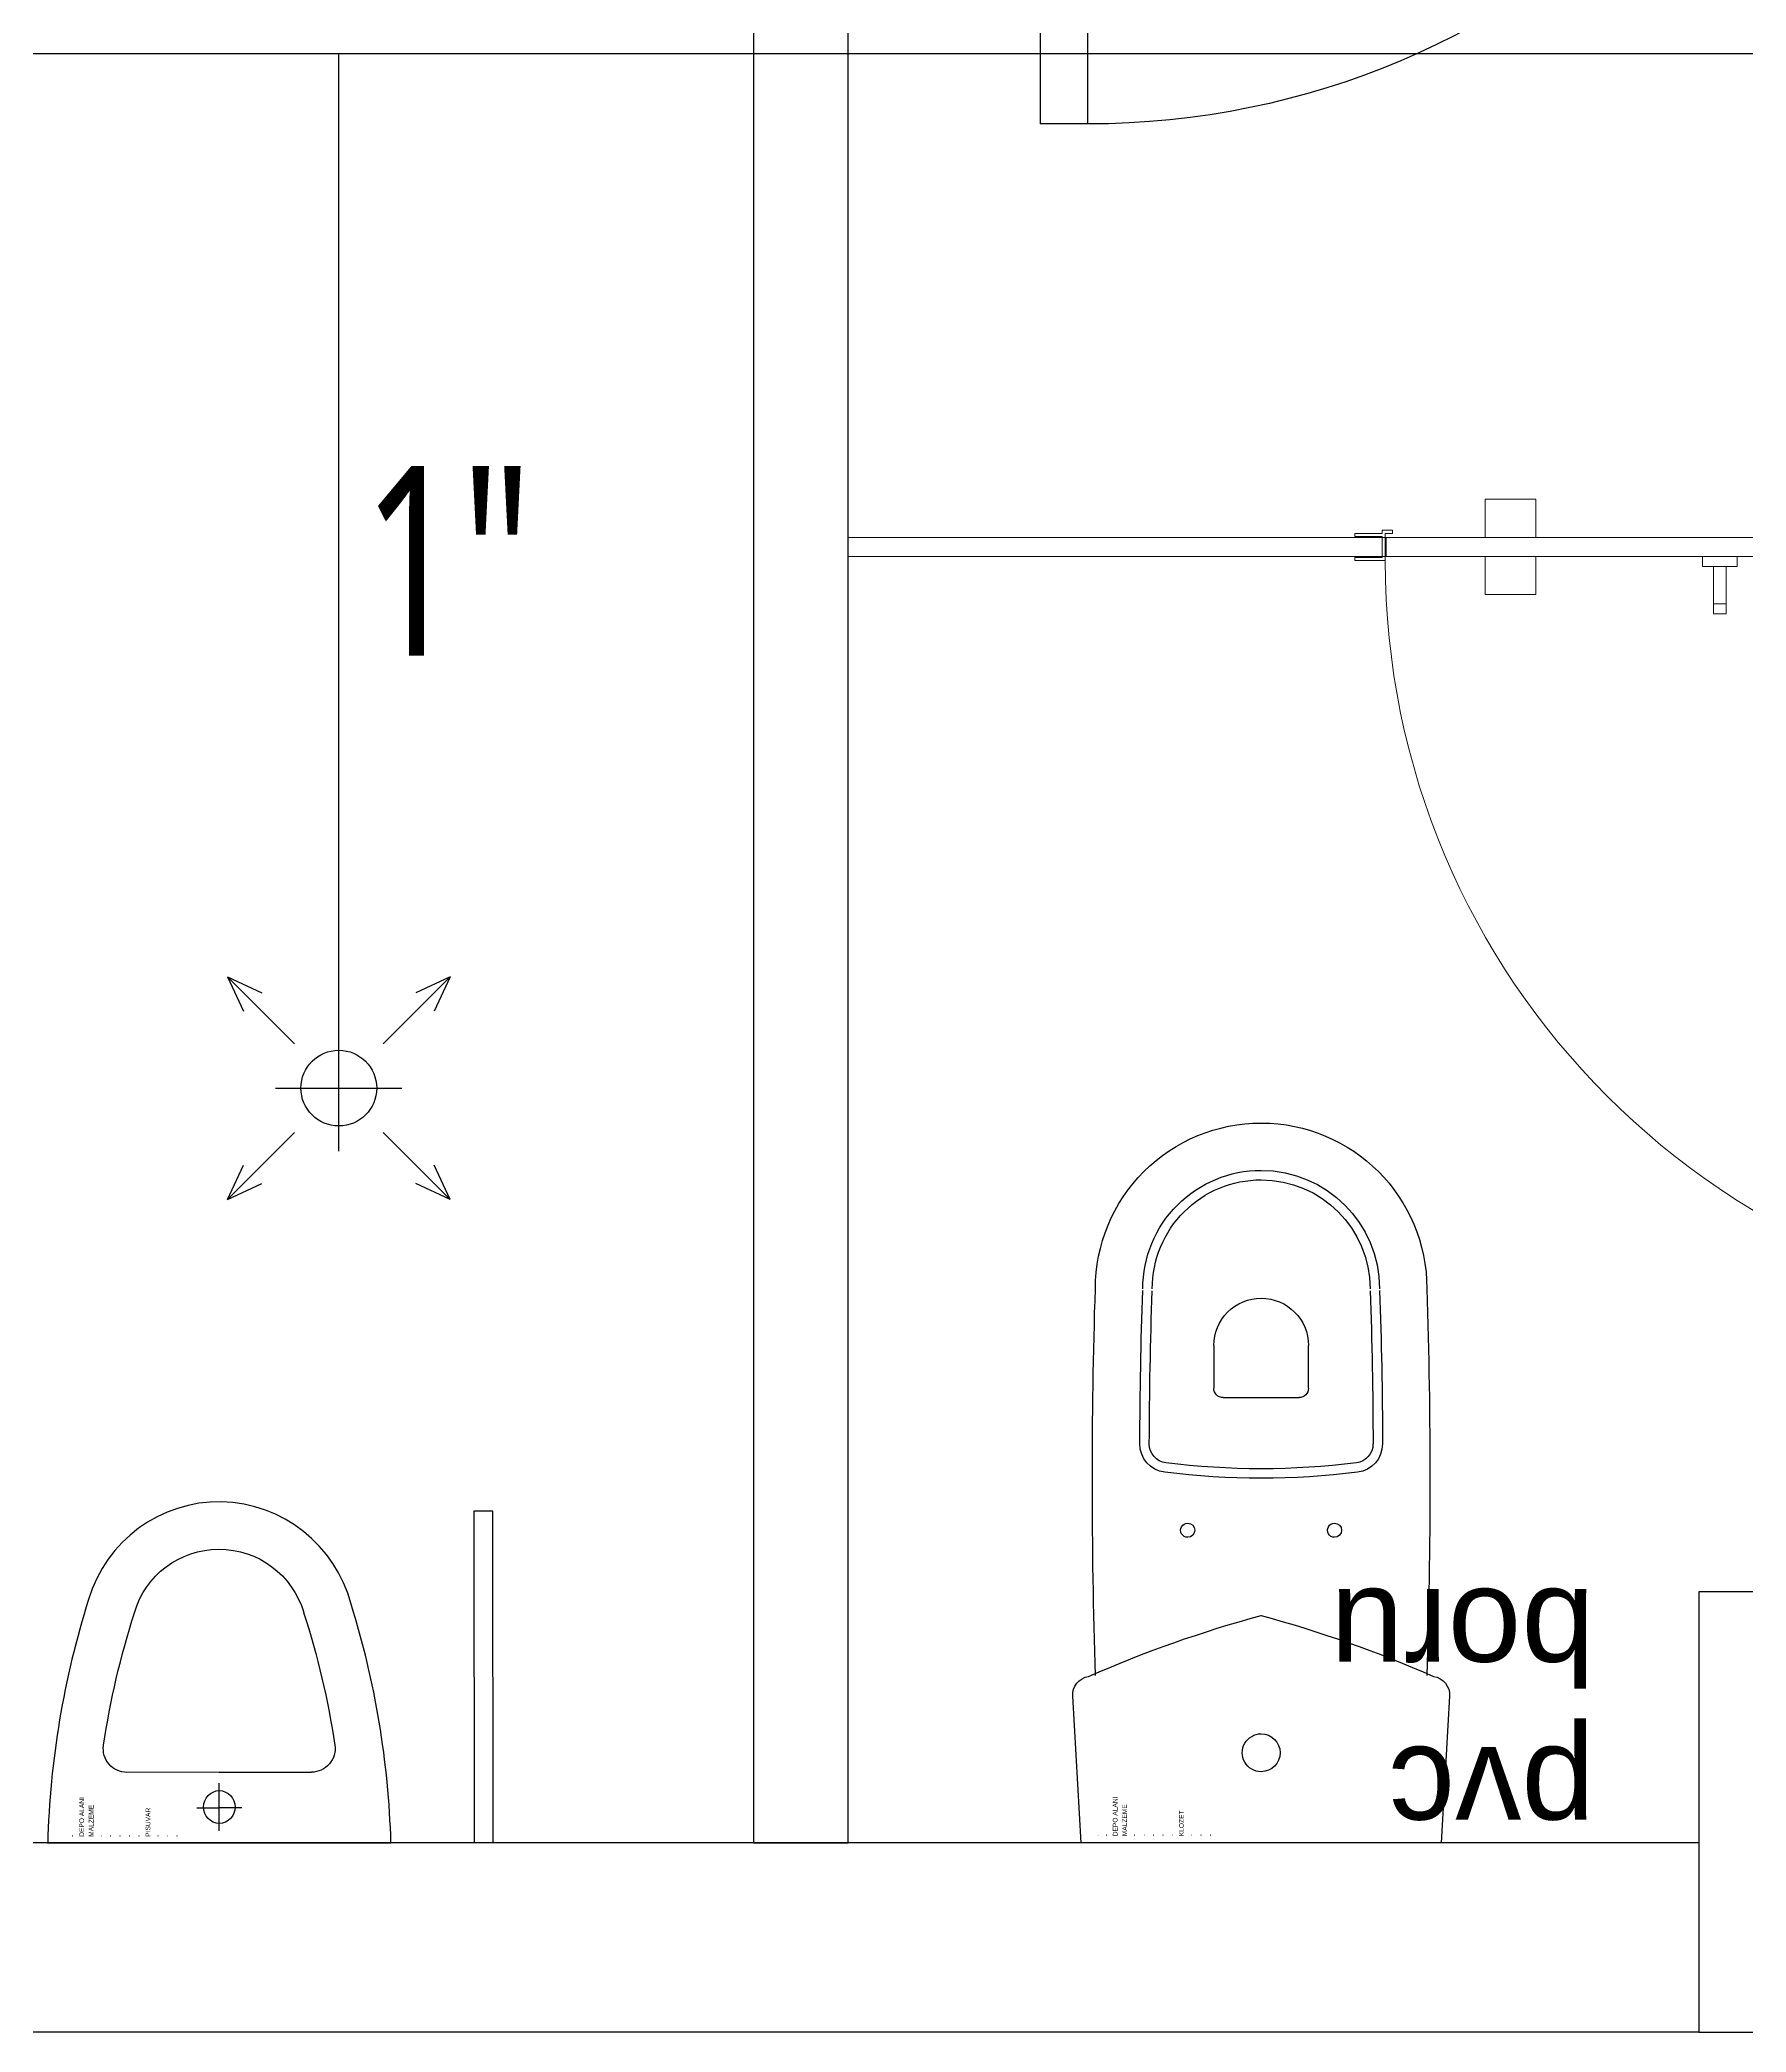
# Model space of a CAD drawing. Extents: x 2698 to 184165, y 3805 to 33846.
# Drawn here: x 161434.6 to 161614.8, y 29208.5 to 29418.9 of the extents above; entities that cross this region are included whole.
import ezdxf
from ezdxf.lldxf.tags import DXFTag

# ---------------------------------------------------------------- set-up
doc = ezdxf.new("R2010")
doc.units = 0
doc.header["$LTSCALE"] = 2
doc.layers.get('0').update_dxf_attribs({"color": 252, "linetype": 'CONTINUOUS'})
doc.layers.add('_MCA-0-MIM', color=252, linetype='CONTINUOUS', lineweight=18)
doc.layers.add('Y-CUBICLE', color=252, linetype='CONTINUOUS', lineweight=9)
for name, color, linetype in [('_MCA-Y-SPRINKLER HATTI', 20, 'SPRINKLER_HATTI'), ('_MCA-Y-SPRINKLER-PENDENT', 4, 'CONTINUOUS'), ('_MCA-Y-YAZI-ÇAP', 7, 'CONTINUOUS'), ('Alçıpan', 252, 'CONTINUOUS'), ('BANYO-WC', 252, 'CONTINUOUS'), ('depo tefriş', 252, 'CONTINUOUS'), ('Duvar', 25, 'CONTINUOUS'), ('KAPI', 252, 'CONTINUOUS'), ('Kolon', 52, 'CONTINUOUS'), ('Planogram', 252, 'CONTINUOUS')]:
    doc.layers.add(name, color=color, linetype=linetype)
doc.styles.add('_MCA-CAP', font='segoeuil.ttf', dxfattribs={"width": 0.7})
doc.styles.add('_MCA-LT', font='txt.shx')
doc.styles.add('antet 2', font='arial.ttf')
doc.styles.get("Standard").update_dxf_attribs({"font": 'arial.ttf'})
tags = doc.linetypes.add('SPRINKLER_HATTI', pattern='A,40,-4,["SPR",_MCA-LT,S=8,R=0,X=0,Y=-4],-25.5', length=69.5).pattern_tags.tags
tags[6] = DXFTag(74, 10)

# ---------------------------------------------------------------- blocks, each defined once
blk = doc.blocks.new('wc panel kapı')
at = {"layer": 'Y-CUBICLE'}
for p, q in [((18526.51, 10829.39), (18526.51, 10909.39)), ((18481.17, 10833.96), (18482.52, 10833.96))]:
    blk.add_line(p, q, dxfattribs=at)
for points in [[(18481.17, 10830.04), (18481.17, 10835.03)], [(18482.52, 10835.03), (18481.17, 10835.03)], [(18482.52, 10830.04), (18482.52, 10835.03)], [(18526.51, 10828.96), (18446.62, 10828.96), (18446.62, 10826.96), (18526.51, 10826.96), (18526.51, 10828.96)], [(18480.02, 10828.96), (18483.67, 10828.96), (18483.67, 10830.04), (18480.02, 10830.04), (18480.02, 10828.96)]]:
    blk.add_lwpolyline(points, dxfattribs=at)
for points in [[(18462.41, 10828.96), (18457.06, 10828.96), (18457.06, 10832.99), (18462.41, 10832.99)], [(18447.26, 10826.53), (18447.26, 10826.21), (18446.19, 10826.21), (18446.19, 10826.53), (18443.29, 10826.53), (18443.29, 10826.85), (18446.19, 10826.85), (18446.19, 10829.07), (18443.29, 10829.07), (18443.29, 10829.39), (18446.51, 10829.39), (18446.51, 10826.53)], [(18525.87, 10826.53), (18525.87, 10826.21), (18526.94, 10826.21), (18526.94, 10826.53), (18529.84, 10826.53), (18529.84, 10826.85), (18526.94, 10826.85), (18526.94, 10829.07), (18529.84, 10829.07), (18529.84, 10829.39), (18526.62, 10829.39), (18526.62, 10826.53)], [(18462.41, 10826.96), (18457.06, 10826.96), (18457.06, 10822.93), (18462.41, 10822.93)]]:
    blk.add_lwpolyline(points, close=True, dxfattribs=at)
blk.add_arc((18526.51, 10829.39), 80, 90, 180, dxfattribs=at)
blk = doc.blocks.new('PISUAR')
at = {"layer": 'BANYO-WC'}
for p, q in [((-3.74, 0), (-3.74, 9.74)), ((0, 2.37), (0, 0)), ((-3.74, 0), (-3.74, -9.74)), ((2.43, 0), (-2.61, 0)), ((0, -2.37), (0, 0))]:
    blk.add_line(p, q, dxfattribs=at)
blk.add_lwpolyline([(3.73, 18.12), (3.73, -18.12, -0.068823), (-21.49, -13.94, -0.333907), (-32.3, -0.28, -0.337479), (-22.01, 13.77, -0.070284), (3.73, 18.12)], format="xyb", dxfattribs=at)
blk.add_lwpolyline([(3.73, -28.92), (-31.27, -28.92), (-31.27, -26.92), (3.73, -26.92)], dxfattribs=at)
for centre, radius, start, end in [((6.51, -75.25), 88.44, 98.529, 107.8512), ((-6.24, 9.74), 2.5, 0, 98.3689), ((-18, 0.01), 9.3, 106.2444, 180.0459), ((-0.07, -0.08), 1.75, 2.6696, 177.3304), ((-18, -0.01), 9.3, 179.9541, 253.7556), ((-0.07, 0.08), 1.75, 182.6696, 357.3304), ((6.51, 75.25), 88.44, 252.1488, 261.471), ((-6.24, -9.74), 2.5, 261.6311, 360)]:
    blk.add_arc(centre, radius, start, end, dxfattribs=at)
blk = doc.blocks.new('depo pisuvar')
at = {"layer": 'depo tefriş', "xscale": -1, "rotation": 270.0705165534811}
blk.add_blockref('PISUAR', (28.88, 31.3), dxfattribs=at)
at = {"layer": 'depo tefriş'}
for tag, p, height in [('YUKSEKLIK', (33.16, 34.37), 0.5), ('UZUNLUK', (34.16, 34.37), 0.5), ('DERINLIK', (35.16, 34.37), 0.5), ('KULLANIM', (36.16, 34.37), 0.5), ('KULLANIM_SEKLI', (37.16, 34.37), 0.5), ('YAPI', (38.16, 34.37), 0.5), ('KAPAK', (39.16, 34.37), 0.5), ('ALT_TANIM', (40.16, 34.37), 0.5), ('TANIM', (41.16, 34.37), 0.5), ('ALT_TIP', (42.16, 34.37), 0.5), ('TIP', (43.16, 34.37), 0.5), ('ALAN', (44.16, 34.37), 0.5), ('KILITLI', (45.16, 34.37), 0.1)]:
    blk.add_attdef(tag, p, '', height=height, rotation=270, dxfattribs=at)
blk = doc.blocks.new('wc')
at = {"layer": 'BANYO-WC'}
for p, q in [((-61581.37, 11448.65), (-61596.84, 11447.75)), ((-61549.84, 11428.75), (-61549.84, 11432.75)), ((-61548.84, 11433.75), (-61544.34, 11433.75)), ((-61549.84, 11424.75), (-61549.84, 11428.75)), ((-61544.34, 11423.75), (-61548.84, 11423.75)), ((-61596.84, 11409.75), (-61581.37, 11408.85))]:
    blk.add_line(p, q, dxfattribs=at)
for centre, radius, start, end in [((-61581.25, 11446.65), 2, 9.0033, 93.3142), ((-61698.36, 11394.69), 130.05, 15.1762, 23.7014), ((-61558.56, 10797.29), 649.28, 88.21596, 91.81886), ((-61538.34, 11428.75), 17.5, 360, 90), ((-61554.74, 11438.56), 3, 89.8434, 172.9176), ((-61556.08, 10946.57), 495, 87.967, 89.8434), ((-61538.34, 11428.75), 12.5, 360, 90), ((-61475.76, 11428.75), 82.59, 172.9176, 187.0824), ((-61475.76, 11428.75), 81.59, 172.9176, 187.0824), ((-61554.74, 11438.56), 2, 89.8434, 172.9176), ((-61556.08, 10946.57), 494, 87.967, 89.8434), ((-61538.34, 11428.75), 11.5, 360, 90), ((-61563.84, 11436.5), 0.75, 360, 180), ((-61563.84, 11436.5), 0.75, 180, 360), ((-61548.84, 11432.75), 1, 90, 180), ((-61544.34, 11428.75), 5, 360, 90), ((-61587.34, 11428.75), 2, 360, 180), ((-61587.34, 11428.75), 2, 180, 360), ((-61698.36, 11462.81), 130.05, 336.2986, 344.8238), ((-61615.34, 11428.75), 42.5, 359.9756, 360), ((-61544.34, 11428.75), 5, 270, 360), ((-61538.34, 11428.75), 17.5, 270, 360), ((-61538.34, 11428.75), 12.5, 270, 360), ((-61538.34, 11428.75), 11.5, 270, 360), ((-61548.84, 11424.75), 1, 180, 270), ((-61563.84, 11421), 0.75, 360, 180), ((-61563.84, 11421), 0.75, 180, 360), ((-61554.74, 11418.94), 3, 187.0824, 270.1566), ((-61554.74, 11418.94), 2, 187.0824, 270.1566), ((-61556.08, 11910.94), 494, 270.1566, 272.033), ((-61556.08, 11910.94), 495, 270.1566, 272.033), ((-61558.56, 12060.21), 649.28, 268.18114, 271.78404), ((-61581.25, 11410.85), 2, 266.6858, 350.9967)]:
    blk.add_arc(centre, radius, start, end, dxfattribs=at)
blk = doc.blocks.new('depo klozet')
at = {"layer": 'depo tefriş', "xscale": -1, "rotation": 90.0000224869081}
blk.add_blockref('wc', (11428.77, -61520.84), dxfattribs=at)
at = {"layer": 'depo tefriş'}
for tag, p, height in [('YUKSEKLIK', (5.16, 75.31), 0.5), ('UZUNLUK', (6.16, 75.31), 0.5), ('DERINLIK', (7.16, 75.31), 0.5), ('KULLANIM', (8.16, 75.31), 0.5), ('KULLANIM_SEKLI', (9.16, 75.31), 0.5), ('YAPI', (10.16, 75.31), 0.5), ('KAPAK', (11.16, 75.31), 0.5), ('ALT_TANIM', (12.16, 75.31), 0.5), ('TANIM', (13.16, 75.31), 0.5), ('ALT_TIP', (14.16, 75.31), 0.5), ('TIP', (15.16, 75.31), 0.5), ('ALAN', (16.16, 75.31), 0.5), ('KILITLI', (17.16, 75.31), 0.1)]:
    blk.add_attdef(tag, p, '', height=height, rotation=270, dxfattribs=at)
blk = doc.blocks.new('kapı 90cm')
at = {"layer": 'KAPI'}
for p, q in [((5, 0), (5, 95)), ((10, 95), (5, 95)), ((10, 10), (10, 95)), ((0, 0), (0, 10)), ((10, 10), (0, 10)), ((95, 0), (95, 10)), ((95, 10), (100, 10)), ((100, 0), (100, 10)), ((0, 0), (5, 0)), ((100, 0), (95, 0))]:
    blk.add_line(p, q, dxfattribs=at)
blk.add_arc((10, 10), 85, 0, 90, dxfattribs=at)
at = {"layer": 'Planogram'}
for tag, p, height in [('ALAN', (5, 30.42), 0.5), ('KILITLI', (5, 31.42), 0.1), ('TIP', (5, 29.42), 0.5), ('ALT_TIP', (5, 28.42), 0.5), ('TANIM', (5, 27.42), 0.5), ('ALT_TANIM', (5, 26.42), 0.5), ('KAPAK', (5, 25.42), 0.5), ('YAPI', (5, 24.42), 0.5), ('KULLANIM_SEKLI', (5, 23.42), 0.5), ('KULLANIM', (5, 22.42), 0.5), ('DERINLIK', (5, 21.42), 0.5), ('YUKSEKLIK', (5, 19.42), 0.5), ('UZUNLUK', (5, 20.42), 0.5)]:
    blk.add_attdef(tag, p, '', height=height, dxfattribs=at)
blk = doc.blocks.new('ZEMİN KAT')
at = {"layer": 'Alçıpan'}
blk.add_lwpolyline([(168936.55, 29495.03), (168936.55, 29228.53), (168946.55, 29228.53), (168946.55, 29495.03), (168936.55, 29495.03)], dxfattribs=at)
at = {"layer": 'Duvar'}
for p, q in [((169036.38, 29228.53), (168590.38, 29228.53)), ((169036.38, 29208.53), (168590.38, 29208.53))]:
    blk.add_line(p, q, dxfattribs=at)
at = {"layer": 'Kolon'}
blk.add_lwpolyline([(169036.38, 29208.53), (169090.88, 29208.53), (169090.88, 29255.03), (169036.38, 29255.03)], close=True, dxfattribs=at)
at = {"layer": 'Y-CUBICLE'}
blk.add_lwpolyline([(169233.8, 29364.37), (168946.55, 29364.37), (168946.55, 29366.37), (169233.8, 29366.37)], dxfattribs=at)
at = {"xscale": -1, "rotation": 180}
blk.add_blockref('wc panel kapı', (150556.76, 40193.33), dxfattribs=at)
at = {"layer": 'depo tefriş'}
ref = blk.add_blockref('kapı 90cm', (168961.84, 29505.03), dxfattribs=dict(at, xscale=-1, rotation=180))
ref.add_attrib('ALAN', '-', (168966.84, 29474.55), dxfattribs={"layer": 'Planogram', "height": 0.5})
ref.add_attrib('KILITLI', 'H', (168966.84, 29473.52), dxfattribs={"layer": 'Planogram', "height": 0.1})
ref.add_attrib('YUKSEKLIK', '210', (168966.84, 29485.12), dxfattribs={"layer": 'Planogram', "height": 0.5})
ref.add_attrib('UZUNLUK', '94', (168966.84, 29484.12), dxfattribs={"layer": 'Planogram', "height": 0.5})
ref.add_attrib('DERINLIK', '-', (168966.84, 29483.55), dxfattribs={"layer": 'Planogram', "height": 0.5})
ref.add_attrib('KULLANIM', '-', (168966.84, 29482.55), dxfattribs={"layer": 'Planogram', "height": 0.5})
ref.add_attrib('KULLANIM_SEKLI', '-', (168966.84, 29481.55), dxfattribs={"layer": 'Planogram', "height": 0.5})
ref.add_attrib('YAPI', '-', (168966.84, 29480.55), dxfattribs={"layer": 'Planogram', "height": 0.5})
ref.add_attrib('KAPAK', '-', (168966.84, 29479.55), dxfattribs={"layer": 'Planogram', "height": 0.5})
ref.add_attrib('ALT_TANIM', '-', (168966.84, 29478.55), dxfattribs={"layer": 'Planogram', "height": 0.5})
ref.add_attrib('TANIM', 'MANUEL', (168966.84, 29477.12), dxfattribs={"layer": 'Planogram', "height": 0.5})
ref.add_attrib('ALT_TIP', 'KAPI', (168966.84, 29476.12), dxfattribs={"layer": 'Planogram', "height": 0.5})
ref.add_attrib('TIP', 'KARMA UNITELER', (168966.84, 29475.12), dxfattribs={"layer": 'Planogram', "height": 0.5})
at = {"layer": 'depo tefriş', "rotation": 180}
for name, p, values in [('depo klozet', (168990.16, 29304.53), {'ALAN': '-', 'KILITLI': 'H', 'YUKSEKLIK': '-', 'UZUNLUK': '-', 'DERINLIK': '-', 'KULLANIM': 'KLOZET', 'KULLANIM_SEKLI': '-', 'YAPI': '-', 'KAPAK': '-', 'ALT_TANIM': '-', 'TANIM': '-', 'ALT_TIP': 'MALZEME', 'TIP': 'DEPO ALANI'}), ('depo pisuvar', (168909.03, 29263.53), {'ALAN': '-', 'KILITLI': 'H', 'YUKSEKLIK': '-', 'UZUNLUK': '-', 'DERINLIK': '-', 'KULLANIM': 'PISUVAR', 'KULLANIM_SEKLI': '-', 'YAPI': '-', 'KAPAK': '-', 'ALT_TANIM': '-', 'TANIM': '-', 'ALT_TIP': 'MALZEME', 'TIP': 'DEPO ALANI'})]:
    blk.add_blockref(name, p, dxfattribs=at).add_auto_attribs(values)
at = {"insert": (169025.41, 29228.66), "char_height": 10, "attachment_point": 1, "rotation": 180, "style": 'antet 2'}
blk.add_mtext_dynamic_manual_height_columns('pvc\\Pboru', width=72.9606, gutter_width=75, heights=[0], dxfattribs=at)
for tag, p in [('PLN_ID', (172923.07, 31560.21)), ('FORMAT', (174194.75, 31176.9)), ('UNITE_SAYISI', (174194.95, 31176.65)), ('GRUP', (174195.11, 31176.44)), ('PLANOGRAM_ADI', (174195.28, 31176.24)), ('PLN_ID', (173932.96, 31088.8)), ('FORMAT', (173764.03, 30846.27)), ('UNITE_SAYISI', (173764.22, 30846.03)), ('GRUP', (173764.39, 30845.81)), ('PLANOGRAM_ADI', (173764.55, 30845.61)), ('PLN_ID', (173765.43, 30824.23)), ('PLN_ID', (173999.9, 30002.66)), ('FORMAT', (170580.58, 29917.48)), ('UNITE_SAYISI', (170580.78, 29917.24)), ('GRUP', (170580.94, 29917.03)), ('PLANOGRAM_ADI', (170581.11, 29916.83)), ('PLN_ID', (170581.99, 29895.45)), ('FORMAT', (169488.77, 29510.59)), ('UNITE_SAYISI', (169488.97, 29510.35)), ('GRUP', (169489.13, 29510.13)), ('PLANOGRAM_ADI', (169489.3, 29509.94)), ('PLN_ID', (169490.17, 29488.55)), ('UNITE_SAYISI', (173143.61, 29324.16)), ('FORMAT', (173143.41, 29324.4)), ('GRUP', (173143.77, 29323.95)), ('PLANOGRAM_ADI', (173143.94, 29323.75)), ('PLN_ID', (173144.81, 29302.36))]:
    blk.add_attdef(tag, p, '', height=0.162, rotation=35.4182)
at = {"color": 252}
for tag, p in [('FORMAT', (173517.63, 30361.88)), ('UNITE_SAYISI', (173517.82, 30361.64)), ('PLANOGRAM_ADI', (173518.15, 30361.23)), ('GRUP', (173517.99, 30361.43)), ('PLN_ID', (173519.03, 30339.85)), ('FORMAT', (174014.71, 29571.22)), ('UNITE_SAYISI', (174014.9, 29570.97)), ('PLANOGRAM_ADI', (174015.23, 29570.56)), ('GRUP', (174015.07, 29570.76)), ('PLN_ID', (174016.11, 29549.18))]:
    blk.add_attdef(tag, p, '', height=0.162, rotation=35.4182, dxfattribs=at)
at = {"layer": 'Planogram'}
for tag, p, height, rotation in [('YUKSEKLIK', (172905.05, 31699.57), 0.5, 180), ('UZUNLUK', (172905.05, 31698.57), 0.5, 180), ('YUKSEKLIK', (173410.05, 31699.57), 0.5, 180), ('UZUNLUK', (173410.05, 31698.57), 0.5, 180), ('KULLANIM', (172905.05, 31696.57), 0.5, 180), ('DERINLIK', (172905.05, 31697.57), 0.5, 180), ('KULLANIM', (173410.05, 31696.57), 0.5, 180), ('DERINLIK', (173410.05, 31697.57), 0.5, 180), ('KULLANIM_SEKLI', (172905.05, 31695.57), 0.5, 180), ('YAPI', (172905.05, 31694.57), 0.5, 180), ('KULLANIM_SEKLI', (173410.05, 31695.57), 0.5, 180), ('YAPI', (173410.05, 31694.57), 0.5, 180), ('ALT_TANIM', (172905.05, 31692.57), 0.5, 180), ('KAPAK', (172905.05, 31693.57), 0.5, 180), ('ALT_TANIM', (173410.05, 31692.57), 0.5, 180), ('KAPAK', (173410.05, 31693.57), 0.5, 180), ('ALT_TIP', (172905.05, 31690.57), 0.5, 180), ('TANIM', (172905.05, 31691.57), 0.5, 180), ('ALT_TIP', (173410.05, 31690.57), 0.5, 180), ('TANIM', (173410.05, 31691.57), 0.5, 180), ('ALAN', (172905.05, 31688.57), 0.5, 180), ('TIP', (172905.05, 31689.57), 0.5, 180), ('ALAN', (173410.05, 31688.57), 0.5, 180), ('TIP', (173410.05, 31689.57), 0.5, 180), ('KILITLI', (172905.05, 31687.57), 0.1, 180), ('KILITLI', (173410.05, 31687.57), 0.1, 180), ('YUKSEKLIK', (173413.39, 31616), 0.5, 270), ('UZUNLUK', (173414.39, 31616), 0.5, 270), ('DERINLIK', (173415.39, 31616), 0.5, 270), ('KULLANIM', (173416.39, 31616), 0.5, 270), ('KULLANIM_SEKLI', (173417.39, 31616), 0.5, 270), ('YAPI', (173418.39, 31616), 0.5, 270), ('KAPAK', (173419.39, 31616), 0.5, 270), ('ALT_TANIM', (173420.39, 31616), 0.5, 270), ('TANIM', (173421.39, 31616), 0.5, 270), ('ALT_TIP', (173422.39, 31616), 0.5, 270), ('TIP', (173423.39, 31616), 0.5, 270), ('ALAN', (173424.39, 31616), 0.5, 270), ('KILITLI', (173425.39, 31616), 0.1, 270), ('YUKSEKLIK', (173511.98, 31599.42), 0.5, 180), ('YUKSEKLIK', (174141.98, 31599.42), 0.5, 180), ('UZUNLUK', (173511.98, 31598.42), 0.5, 180), ('DERINLIK', (173511.98, 31597.42), 0.5, 180), ('UZUNLUK', (174141.98, 31598.42), 0.5, 180), ('DERINLIK', (174141.98, 31597.42), 0.5, 180), ('KULLANIM_SEKLI', (173511.98, 31595.42), 0.5, 180), ('KULLANIM', (173511.98, 31596.42), 0.5, 180), ('KULLANIM_SEKLI', (174141.98, 31595.42), 0.5, 180), ('KULLANIM', (174141.98, 31596.42), 0.5, 180), ('KAPAK', (173511.98, 31593.42), 0.5, 180), ('YAPI', (173511.98, 31594.42), 0.5, 180), ('KAPAK', (174141.98, 31593.42), 0.5, 180), ('YAPI', (174141.98, 31594.42), 0.5, 180), ('ALT_TANIM', (173511.98, 31592.42), 0.5, 180), ('TANIM', (173511.98, 31591.42), 0.5, 180), ('ALT_TANIM', (174141.98, 31592.42), 0.5, 180), ('TANIM', (174141.98, 31591.42), 0.5, 180), ('ALT_TIP', (173511.98, 31590.42), 0.5, 180), ('TIP', (173511.98, 31589.42), 0.5, 180), ('ALT_TIP', (174141.98, 31590.42), 0.5, 180), ('TIP', (174141.98, 31589.42), 0.5, 180), ('ALAN', (173511.98, 31588.42), 0.5, 180), ('KILITLI', (173511.98, 31587.42), 0.1, 180), ('ALAN', (174141.98, 31588.42), 0.5, 180), ('KILITLI', (174141.98, 31587.42), 0.1, 180), ('YUKSEKLIK', (173413.39, 31517), 0.5, 270), ('UZUNLUK', (173414.39, 31517), 0.5, 270), ('DERINLIK', (173415.39, 31517), 0.5, 270), ('KULLANIM', (173416.39, 31517), 0.5, 270), ('KULLANIM_SEKLI', (173417.39, 31517), 0.5, 270), ('YAPI', (173418.39, 31517), 0.5, 270), ('KAPAK', (173419.39, 31517), 0.5, 270), ('ALT_TANIM', (173420.39, 31517), 0.5, 270), ('TANIM', (173421.39, 31517), 0.5, 270), ('ALT_TIP', (173422.39, 31517), 0.5, 270), ('TIP', (173423.39, 31517), 0.5, 270), ('ALAN', (173424.39, 31517), 0.5, 270), ('KILITLI', (173425.39, 31517), 0.1, 270), ('YUKSEKLIK', (174167.32, 31514.11), 0.5, 270), ('UZUNLUK', (174168.32, 31514.11), 0.5, 270), ('DERINLIK', (174169.32, 31514.11), 0.5, 270), ('KULLANIM', (174170.32, 31514.11), 0.5, 270), ('KULLANIM_SEKLI', (174171.32, 31514.11), 0.5, 270), ('YAPI', (174172.32, 31514.11), 0.5, 270), ('KAPAK', (174173.32, 31514.11), 0.5, 270), ('ALT_TANIM', (174174.32, 31514.11), 0.5, 270), ('TANIM', (174175.32, 31514.11), 0.5, 270), ('ALT_TIP', (174176.32, 31514.11), 0.5, 270), ('TIP', (174177.32, 31514.11), 0.5, 270), ('ALAN', (174178.32, 31514.11), 0.5, 270), ('KILITLI', (174179.32, 31514.11), 0.1, 270), ('KULLANIM_SEKLI', (174251.9, 31259.11), 0.5, 90), ('ALT_TANIM', (174248.9, 31259.11), 0.5, 90), ('YUKSEKLIK', (174255.9, 31259.11), 0.5, 90), ('ALAN', (174244.9, 31259.11), 0.5, 90), ('ALT_TIP', (174246.9, 31259.11), 0.5, 90), ('TANIM', (174247.9, 31259.11), 0.5, 90), ('KAPAK', (174249.9, 31259.11), 0.5, 90), ('KULLANIM', (174252.9, 31259.11), 0.5, 90), ('DERINLIK', (174253.9, 31259.11), 0.5, 90), ('UZUNLUK', (174254.9, 31259.11), 0.5, 90), ('KILITLI', (174243.9, 31259.11), 0.1, 90), ('TIP', (174245.9, 31259.11), 0.5, 90), ('YAPI', (174250.9, 31259.11), 0.5, 90), ('KULLANIM_SEKLI', (173992.31, 30934.24), 0.5, 90), ('ALT_TIP', (173987.31, 30934.24), 0.5, 90), ('ALT_TANIM', (173989.31, 30934.24), 0.5, 90), ('KULLANIM', (173993.31, 30934.24), 0.5, 90), ('DERINLIK', (173994.31, 30934.24), 0.5, 90), ('UZUNLUK', (173995.31, 30934.24), 0.5, 90), ('YUKSEKLIK', (173996.31, 30934.24), 0.5, 90), ('KILITLI', (173984.31, 30934.24), 0.1, 90), ('ALAN', (173985.31, 30934.24), 0.5, 90), ('TIP', (173986.31, 30934.24), 0.5, 90), ('TANIM', (173988.31, 30934.24), 0.5, 90), ('KAPAK', (173990.31, 30934.24), 0.5, 90), ('YAPI', (173991.31, 30934.24), 0.5, 90), ('YUKSEKLIK', (173907.74, 30934.24), 0.5, 270), ('UZUNLUK', (173908.74, 30934.24), 0.5, 270), ('DERINLIK', (173909.74, 30934.24), 0.5, 270), ('KULLANIM', (173910.74, 30934.24), 0.5, 270), ('KULLANIM_SEKLI', (173911.74, 30934.24), 0.5, 270), ('YAPI', (173912.74, 30934.24), 0.5, 270), ('KAPAK', (173913.74, 30934.24), 0.5, 270), ('ALT_TANIM', (173914.74, 30934.24), 0.5, 270), ('TANIM', (173915.74, 30934.24), 0.5, 270), ('ALT_TIP', (173916.74, 30934.24), 0.5, 270), ('TIP', (173917.74, 30934.24), 0.5, 270), ('ALAN', (173918.74, 30934.24), 0.5, 270), ('KILITLI', (173919.74, 30934.24), 0.1, 270), ('YUKSEKLIK', (169421.81, 30001.88), 0.5, 270), ('UZUNLUK', (169422.81, 30001.88), 0.5, 270), ('DERINLIK', (169423.81, 30001.88), 0.5, 270), ('KULLANIM', (169424.81, 30001.88), 0.5, 270), ('KULLANIM_SEKLI', (169425.81, 30001.88), 0.5, 270), ('YAPI', (169426.81, 30001.88), 0.5, 270), ('KAPAK', (169427.81, 30001.88), 0.5, 270), ('ALT_TANIM', (169428.81, 30001.88), 0.5, 270), ('TANIM', (169429.81, 30001.88), 0.5, 270), ('ALT_TIP', (169430.81, 30001.88), 0.5, 270), ('TIP', (169431.81, 30001.88), 0.5, 270), ('ALAN', (169432.81, 30001.88), 0.5, 270), ('KILITLI', (169433.81, 30001.88), 0.1, 270), ('YUKSEKLIK', (169420.38, 29996.88), 0.5, 270), ('UZUNLUK', (169421.38, 29996.88), 0.5, 270), ('DERINLIK', (169422.38, 29996.88), 0.5, 270), ('KULLANIM', (169423.38, 29996.88), 0.5, 270), ('KULLANIM_SEKLI', (169424.38, 29996.88), 0.5, 270), ('YAPI', (169425.38, 29996.88), 0.5, 270), ('KAPAK', (169426.38, 29996.88), 0.5, 270), ('ALT_TANIM', (169427.38, 29996.88), 0.5, 270), ('TANIM', (169428.38, 29996.88), 0.5, 270), ('ALT_TIP', (169429.38, 29996.88), 0.5, 270), ('TIP', (169430.38, 29996.88), 0.5, 270), ('ALAN', (169431.38, 29996.88), 0.5, 270), ('KILITLI', (169432.38, 29996.88), 0.1, 270), ('YUKSEKLIK', (169420.38, 29746.88), 0.5, 270), ('UZUNLUK', (169421.38, 29746.88), 0.5, 270), ('DERINLIK', (169422.38, 29746.88), 0.5, 270), ('KULLANIM', (169423.38, 29746.88), 0.5, 270), ('KULLANIM_SEKLI', (169424.38, 29746.88), 0.5, 270), ('YAPI', (169425.38, 29746.88), 0.5, 270), ('KAPAK', (169426.38, 29746.88), 0.5, 270), ('ALT_TANIM', (169427.38, 29746.88), 0.5, 270), ('TANIM', (169428.38, 29746.88), 0.5, 270), ('ALT_TIP', (169429.38, 29746.88), 0.5, 270), ('TIP', (169430.38, 29746.88), 0.5, 270), ('ALAN', (169431.38, 29746.88), 0.5, 270), ('KILITLI', (169432.38, 29746.88), 0.1, 270), ('YUKSEKLIK', (169421.81, 29496.88), 0.5, 270), ('UZUNLUK', (169422.81, 29496.88), 0.5, 270), ('DERINLIK', (169423.81, 29496.88), 0.5, 270), ('KULLANIM', (169424.81, 29496.88), 0.5, 270), ('KULLANIM_SEKLI', (169425.81, 29496.88), 0.5, 270), ('YAPI', (169426.81, 29496.88), 0.5, 270), ('KAPAK', (169427.81, 29496.88), 0.5, 270), ('ALT_TANIM', (169428.81, 29496.88), 0.5, 270), ('TANIM', (169429.81, 29496.88), 0.5, 270), ('ALT_TIP', (169430.81, 29496.88), 0.5, 270), ('TIP', (169431.81, 29496.88), 0.5, 270), ('ALAN', (169432.81, 29496.88), 0.5, 270), ('KILITLI', (169433.81, 29496.88), 0.1, 270)]:
    blk.add_attdef(tag, p, '', height=height, rotation=rotation, dxfattribs=at)
for tag, p, height in [('ALAN', (173761.98, 31526.63), 0.5), ('KILITLI', (173761.98, 31527.63), 0.1), ('TIP', (173761.98, 31525.63), 0.5), ('ALT_TIP', (173761.98, 31524.63), 0.5), ('TANIM', (173761.98, 31523.63), 0.5), ('ALAN', (173511.98, 31521.85), 0.5), ('KILITLI', (173511.98, 31522.85), 0.1), ('ALT_TANIM', (173761.98, 31522.63), 0.5), ('KAPAK', (173761.98, 31521.63), 0.5), ('ALT_TIP', (173511.98, 31519.85), 0.5), ('TIP', (173511.98, 31520.85), 0.5), ('YAPI', (173761.98, 31520.63), 0.5), ('KULLANIM_SEKLI', (173761.98, 31519.63), 0.5), ('ALT_TANIM', (173511.98, 31517.85), 0.5), ('TANIM', (173511.98, 31518.85), 0.5), ('KAPAK', (173511.98, 31516.85), 0.5), ('KULLANIM', (173761.98, 31518.63), 0.5), ('DERINLIK', (173761.98, 31517.63), 0.5), ('YAPI', (173511.98, 31515.85), 0.5), ('KULLANIM_SEKLI', (173511.98, 31514.85), 0.5), ('YUKSEKLIK', (173761.98, 31515.63), 0.5), ('UZUNLUK', (173761.98, 31516.63), 0.5), ('KULLANIM', (173511.98, 31513.85), 0.5), ('DERINLIK', (173511.98, 31512.85), 0.5), ('YUKSEKLIK', (173511.98, 31510.85), 0.5), ('UZUNLUK', (173511.98, 31511.85), 0.5), ('ALAN', (173279.27, 29266.91), 0.5), ('KILITLI', (173279.27, 29267.91), 0.1), ('TIP', (173279.27, 29265.91), 0.5), ('ALT_TIP', (173279.27, 29264.91), 0.5), ('TANIM', (173279.27, 29263.91), 0.5), ('ALT_TANIM', (173279.27, 29262.91), 0.5), ('KAPAK', (173279.27, 29261.91), 0.5), ('YAPI', (173279.27, 29260.91), 0.5), ('KULLANIM_SEKLI', (173279.27, 29259.91), 0.5), ('KULLANIM', (173279.27, 29258.91), 0.5), ('DERINLIK', (173279.27, 29257.91), 0.5), ('YUKSEKLIK', (173279.27, 29255.91), 0.5), ('UZUNLUK', (173279.27, 29256.91), 0.5)]:
    blk.add_attdef(tag, p, '', height=height, dxfattribs=at)
at = {"layer": 'Planogram', "color": 252}
for tag, p, height in [('ALAN', (173023.25, 31229.96), 0.5), ('KILITLI', (173023.25, 31230.96), 0.1), ('TIP', (173023.25, 31228.96), 0.5), ('ALAN', (173383.38, 31229.96), 0.5), ('KILITLI', (173383.38, 31230.96), 0.1), ('TIP', (173383.38, 31228.96), 0.5), ('ALT_TIP', (173023.25, 31227.96), 0.5), ('TANIM', (173023.25, 31226.96), 0.5), ('ALT_TIP', (173383.38, 31227.96), 0.5), ('TANIM', (173383.38, 31226.96), 0.5), ('ALT_TANIM', (173023.25, 31225.96), 0.5), ('KAPAK', (173023.25, 31224.96), 0.5), ('ALT_TANIM', (173383.38, 31225.96), 0.5), ('KAPAK', (173383.38, 31224.96), 0.5), ('YAPI', (173023.25, 31223.96), 0.5), ('KULLANIM_SEKLI', (173023.25, 31222.96), 0.5), ('YAPI', (173383.38, 31223.96), 0.5), ('KULLANIM_SEKLI', (173383.38, 31222.96), 0.5), ('KULLANIM', (173023.25, 31221.96), 0.5), ('DERINLIK', (173023.25, 31220.96), 0.5), ('KULLANIM', (173383.38, 31221.96), 0.5), ('DERINLIK', (173383.38, 31220.96), 0.5), ('YUKSEKLIK', (173023.25, 31218.96), 0.5), ('UZUNLUK', (173023.25, 31219.96), 0.5), ('YUKSEKLIK', (173383.38, 31218.96), 0.5), ('UZUNLUK', (173383.38, 31219.96), 0.5), ('ALAN', (173023.25, 30403.96), 0.5), ('KILITLI', (173023.25, 30404.96), 0.1), ('ALT_TIP', (173023.25, 30401.96), 0.5), ('TIP', (173023.25, 30402.96), 0.5), ('ALT_TANIM', (173023.25, 30399.96), 0.5), ('TANIM', (173023.25, 30400.96), 0.5), ('YAPI', (173023.25, 30397.96), 0.5), ('KAPAK', (173023.25, 30398.96), 0.5), ('KULLANIM_SEKLI', (173023.25, 30396.96), 0.5), ('KULLANIM', (173023.25, 30395.96), 0.5), ('DERINLIK', (173023.25, 30394.96), 0.5), ('UZUNLUK', (173023.25, 30393.96), 0.5), ('YUKSEKLIK', (173023.25, 30392.96), 0.5), ('ALAN', (173385.25, 30353.96), 0.5), ('KILITLI', (173385.25, 30354.96), 0.1), ('ALT_TIP', (173385.25, 30351.96), 0.5), ('TIP', (173385.25, 30352.96), 0.5), ('ALT_TANIM', (173385.25, 30349.96), 0.5), ('TANIM', (173385.25, 30350.96), 0.5), ('YAPI', (173385.25, 30347.96), 0.5), ('KAPAK', (173385.25, 30348.96), 0.5), ('KULLANIM_SEKLI', (173385.25, 30346.96), 0.5), ('KULLANIM', (173385.25, 30345.96), 0.5), ('YUKSEKLIK', (173385.25, 30342.96), 0.5), ('DERINLIK', (173385.25, 30344.96), 0.5), ('UZUNLUK', (173385.25, 30343.96), 0.5)]:
    blk.add_attdef(tag, p, '', height=height, dxfattribs=at)
for tag, p, height, rotation in [('YUKSEKLIK', (173386.68, 31217.53), 0.5, 270), ('UZUNLUK', (173387.68, 31217.53), 0.5, 270), ('DERINLIK', (173388.68, 31217.53), 0.5, 270), ('KULLANIM', (173389.68, 31217.53), 0.5, 270), ('KULLANIM_SEKLI', (173390.68, 31217.53), 0.5, 270), ('YAPI', (173391.68, 31217.53), 0.5, 270), ('KAPAK', (173392.68, 31217.53), 0.5, 270), ('ALT_TANIM', (173393.68, 31217.53), 0.5, 270), ('TANIM', (173394.68, 31217.53), 0.5, 270), ('ALT_TIP', (173395.68, 31217.53), 0.5, 270), ('TIP', (173396.68, 31217.53), 0.5, 270), ('ALAN', (173397.68, 31217.53), 0.5, 270), ('KILITLI', (173398.68, 31217.53), 0.1, 270), ('KULLANIM_SEKLI', (173103.83, 31032.53), 0.5, 90), ('KULLANIM_SEKLI', (173202.83, 31032.53), 0.5, 90), ('ALT_TANIM', (173100.83, 31032.53), 0.5, 90), ('KULLANIM', (173104.83, 31032.53), 0.5, 90), ('DERINLIK', (173105.83, 31032.53), 0.5, 90), ('UZUNLUK', (173106.83, 31032.53), 0.5, 90), ('YUKSEKLIK', (173107.83, 31032.53), 0.5, 90), ('ALT_TANIM', (173199.83, 31032.53), 0.5, 90), ('KULLANIM', (173203.83, 31032.53), 0.5, 90), ('DERINLIK', (173204.83, 31032.53), 0.5, 90), ('UZUNLUK', (173205.83, 31032.53), 0.5, 90), ('YUKSEKLIK', (173206.83, 31032.53), 0.5, 90), ('ALAN', (173096.83, 31032.53), 0.5, 90), ('TIP', (173097.83, 31032.53), 0.5, 90), ('ALT_TIP', (173098.83, 31032.53), 0.5, 90), ('TANIM', (173099.83, 31032.53), 0.5, 90), ('KAPAK', (173101.83, 31032.53), 0.5, 90), ('YAPI', (173102.83, 31032.53), 0.5, 90), ('ALAN', (173195.83, 31032.53), 0.5, 90), ('TIP', (173196.83, 31032.53), 0.5, 90), ('ALT_TIP', (173197.83, 31032.53), 0.5, 90), ('TANIM', (173198.83, 31032.53), 0.5, 90), ('KAPAK', (173200.83, 31032.53), 0.5, 90), ('YAPI', (173201.83, 31032.53), 0.5, 90), ('KILITLI', (173095.83, 31032.53), 0.1, 90), ('KILITLI', (173194.83, 31032.53), 0.1, 90), ('YUKSEKLIK', (173386.68, 31007.53), 0.5, 270), ('UZUNLUK', (173387.68, 31007.53), 0.5, 270), ('DERINLIK', (173388.68, 31007.53), 0.5, 270), ('KULLANIM', (173389.68, 31007.53), 0.5, 270), ('KULLANIM_SEKLI', (173390.68, 31007.53), 0.5, 270), ('YAPI', (173391.68, 31007.53), 0.5, 270), ('KAPAK', (173392.68, 31007.53), 0.5, 270), ('ALT_TANIM', (173393.68, 31007.53), 0.5, 270), ('TANIM', (173394.68, 31007.53), 0.5, 270), ('ALT_TIP', (173395.68, 31007.53), 0.5, 270), ('TIP', (173396.68, 31007.53), 0.5, 270), ('ALAN', (173397.68, 31007.53), 0.5, 270), ('KILITLI', (173398.68, 31007.53), 0.1, 270), ('KULLANIM_SEKLI', (173564.83, 30868.53), 0.5, 90), ('ALT_TANIM', (173561.83, 30868.53), 0.5, 90), ('KULLANIM', (173565.83, 30868.53), 0.5, 90), ('DERINLIK', (173566.83, 30868.53), 0.5, 90), ('UZUNLUK', (173567.83, 30868.53), 0.5, 90), ('YUKSEKLIK', (173568.83, 30868.53), 0.5, 90), ('ALAN', (173557.83, 30868.53), 0.5, 90), ('TIP', (173558.83, 30868.53), 0.5, 90), ('ALT_TIP', (173559.83, 30868.53), 0.5, 90), ('TANIM', (173560.83, 30868.53), 0.5, 90), ('KAPAK', (173562.83, 30868.53), 0.5, 90), ('YAPI', (173563.83, 30868.53), 0.5, 90), ('YUKSEKLIK', (173485.68, 30868.53), 0.5, 270), ('UZUNLUK', (173486.68, 30868.53), 0.5, 270), ('DERINLIK', (173487.68, 30868.53), 0.5, 270), ('KULLANIM', (173488.68, 30868.53), 0.5, 270), ('KULLANIM_SEKLI', (173489.68, 30868.53), 0.5, 270), ('YAPI', (173490.68, 30868.53), 0.5, 270), ('KAPAK', (173491.68, 30868.53), 0.5, 270), ('ALT_TANIM', (173492.68, 30868.53), 0.5, 270), ('TANIM', (173493.68, 30868.53), 0.5, 270), ('ALT_TIP', (173494.68, 30868.53), 0.5, 270), ('TIP', (173495.68, 30868.53), 0.5, 270), ('ALAN', (173496.68, 30868.53), 0.5, 270), ('KILITLI', (173497.68, 30868.53), 0.1, 270), ('KILITLI', (173556.83, 30868.53), 0.1, 90), ('KULLANIM_SEKLI', (173103.83, 30847.53), 0.5, 90), ('KULLANIM_SEKLI', (173202.83, 30847.53), 0.5, 90), ('ALT_TANIM', (173100.83, 30847.53), 0.5, 90), ('KULLANIM', (173104.83, 30847.53), 0.5, 90), ('DERINLIK', (173105.83, 30847.53), 0.5, 90), ('UZUNLUK', (173106.83, 30847.53), 0.5, 90), ('YUKSEKLIK', (173107.83, 30847.53), 0.5, 90), ('ALT_TANIM', (173199.83, 30847.53), 0.5, 90), ('KULLANIM', (173203.83, 30847.53), 0.5, 90), ('DERINLIK', (173204.83, 30847.53), 0.5, 90), ('UZUNLUK', (173205.83, 30847.53), 0.5, 90), ('YUKSEKLIK', (173206.83, 30847.53), 0.5, 90), ('ALAN', (173096.83, 30847.53), 0.5, 90), ('TIP', (173097.83, 30847.53), 0.5, 90), ('ALT_TIP', (173098.83, 30847.53), 0.5, 90), ('TANIM', (173099.83, 30847.53), 0.5, 90), ('KAPAK', (173101.83, 30847.53), 0.5, 90), ('YAPI', (173102.83, 30847.53), 0.5, 90), ('ALAN', (173195.83, 30847.53), 0.5, 90), ('TIP', (173196.83, 30847.53), 0.5, 90), ('ALT_TIP', (173197.83, 30847.53), 0.5, 90), ('TANIM', (173198.83, 30847.53), 0.5, 90), ('KAPAK', (173200.83, 30847.53), 0.5, 90), ('YAPI', (173201.83, 30847.53), 0.5, 90), ('KILITLI', (173095.83, 30847.53), 0.1, 90), ('KILITLI', (173194.83, 30847.53), 0.1, 90), ('KULLANIM_SEKLI', (173103.83, 30662.53), 0.5, 90), ('KULLANIM_SEKLI', (173202.83, 30662.53), 0.5, 90), ('ALT_TANIM', (173100.83, 30662.53), 0.5, 90), ('KULLANIM', (173104.83, 30662.53), 0.5, 90), ('DERINLIK', (173105.83, 30662.53), 0.5, 90), ('UZUNLUK', (173106.83, 30662.53), 0.5, 90), ('YUKSEKLIK', (173107.83, 30662.53), 0.5, 90), ('ALT_TANIM', (173199.83, 30662.53), 0.5, 90), ('KULLANIM', (173203.83, 30662.53), 0.5, 90), ('DERINLIK', (173204.83, 30662.53), 0.5, 90), ('UZUNLUK', (173205.83, 30662.53), 0.5, 90), ('YUKSEKLIK', (173206.83, 30662.53), 0.5, 90), ('ALAN', (173096.83, 30662.53), 0.5, 90), ('TIP', (173097.83, 30662.53), 0.5, 90), ('ALT_TIP', (173098.83, 30662.53), 0.5, 90), ('TANIM', (173099.83, 30662.53), 0.5, 90), ('KAPAK', (173101.83, 30662.53), 0.5, 90), ('YAPI', (173102.83, 30662.53), 0.5, 90), ('ALAN', (173195.83, 30662.53), 0.5, 90), ('TIP', (173196.83, 30662.53), 0.5, 90), ('ALT_TIP', (173197.83, 30662.53), 0.5, 90), ('TANIM', (173198.83, 30662.53), 0.5, 90), ('KAPAK', (173200.83, 30662.53), 0.5, 90), ('YAPI', (173201.83, 30662.53), 0.5, 90), ('KILITLI', (173095.83, 30662.53), 0.1, 90), ('KILITLI', (173194.83, 30662.53), 0.1, 90), ('YUKSEKLIK', (173485.68, 30658.53), 0.5, 270), ('UZUNLUK', (173486.68, 30658.53), 0.5, 270), ('DERINLIK', (173487.68, 30658.53), 0.5, 270), ('KULLANIM', (173488.68, 30658.53), 0.5, 270), ('KULLANIM_SEKLI', (173489.68, 30658.53), 0.5, 270), ('YAPI', (173490.68, 30658.53), 0.5, 270), ('KAPAK', (173491.68, 30658.53), 0.5, 270), ('ALT_TANIM', (173492.68, 30658.53), 0.5, 270), ('TANIM', (173493.68, 30658.53), 0.5, 270), ('ALT_TIP', (173494.68, 30658.53), 0.5, 270), ('TIP', (173495.68, 30658.53), 0.5, 270), ('ALAN', (173496.68, 30658.53), 0.5, 270), ('KILITLI', (173497.68, 30658.53), 0.1, 270), ('KULLANIM_SEKLI', (173465.83, 30612.53), 0.5, 90), ('ALT_TIP', (173460.83, 30612.53), 0.5, 90), ('ALT_TANIM', (173462.83, 30612.53), 0.5, 90), ('KAPAK', (173463.83, 30612.53), 0.5, 90), ('KULLANIM', (173466.83, 30612.53), 0.5, 90), ('DERINLIK', (173467.83, 30612.53), 0.5, 90), ('UZUNLUK', (173468.83, 30612.53), 0.5, 90), ('YUKSEKLIK', (173469.83, 30612.53), 0.5, 90), ('KILITLI', (173457.83, 30612.53), 0.1, 90), ('ALAN', (173458.83, 30612.53), 0.5, 90), ('TIP', (173459.83, 30612.53), 0.5, 90), ('TANIM', (173461.83, 30612.53), 0.5, 90), ('YAPI', (173464.83, 30612.53), 0.5, 90), ('KULLANIM_SEKLI', (173103.83, 30477.53), 0.5, 90), ('KULLANIM_SEKLI', (173202.83, 30477.53), 0.5, 90), ('ALT_TIP', (173098.83, 30477.53), 0.5, 90), ('ALT_TANIM', (173100.83, 30477.53), 0.5, 90), ('KULLANIM', (173104.83, 30477.53), 0.5, 90), ('DERINLIK', (173105.83, 30477.53), 0.5, 90), ('UZUNLUK', (173106.83, 30477.53), 0.5, 90), ('YUKSEKLIK', (173107.83, 30477.53), 0.5, 90), ('ALT_TIP', (173197.83, 30477.53), 0.5, 90), ('ALT_TANIM', (173199.83, 30477.53), 0.5, 90), ('KULLANIM', (173203.83, 30477.53), 0.5, 90), ('DERINLIK', (173204.83, 30477.53), 0.5, 90), ('UZUNLUK', (173205.83, 30477.53), 0.5, 90), ('YUKSEKLIK', (173206.83, 30477.53), 0.5, 90), ('ALAN', (173096.83, 30477.53), 0.5, 90), ('TIP', (173097.83, 30477.53), 0.5, 90), ('TANIM', (173099.83, 30477.53), 0.5, 90), ('KAPAK', (173101.83, 30477.53), 0.5, 90), ('YAPI', (173102.83, 30477.53), 0.5, 90), ('ALAN', (173195.83, 30477.53), 0.5, 90), ('TIP', (173196.83, 30477.53), 0.5, 90), ('TANIM', (173198.83, 30477.53), 0.5, 90), ('KAPAK', (173200.83, 30477.53), 0.5, 90), ('YAPI', (173201.83, 30477.53), 0.5, 90), ('KILITLI', (173095.83, 30477.53), 0.1, 90), ('KILITLI', (173194.83, 30477.53), 0.1, 90), ('KULLANIM_SEKLI', (173465.83, 30427.53), 0.5, 90), ('ALT_TIP', (173460.83, 30427.53), 0.5, 90), ('TANIM', (173461.83, 30427.53), 0.5, 90), ('ALT_TANIM', (173462.83, 30427.53), 0.5, 90), ('KAPAK', (173463.83, 30427.53), 0.5, 90), ('KULLANIM', (173466.83, 30427.53), 0.5, 90), ('DERINLIK', (173467.83, 30427.53), 0.5, 90), ('UZUNLUK', (173468.83, 30427.53), 0.5, 90), ('YUKSEKLIK', (173469.83, 30427.53), 0.5, 90), ('KILITLI', (173457.83, 30427.53), 0.1, 90), ('ALAN', (173458.83, 30427.53), 0.5, 90), ('TIP', (173459.83, 30427.53), 0.5, 90), ('YAPI', (173464.83, 30427.53), 0.5, 90), ('YUKSEKLIK', (173408.09, 29970.54), 0.5, 270), ('UZUNLUK', (173409.09, 29970.54), 0.5, 270), ('DERINLIK', (173410.09, 29970.54), 0.5, 270), ('KULLANIM', (173411.09, 29970.54), 0.5, 270), ('KULLANIM_SEKLI', (173412.09, 29970.54), 0.5, 270), ('YAPI', (173413.09, 29970.54), 0.5, 270), ('KAPAK', (173414.09, 29970.54), 0.5, 270), ('ALT_TANIM', (173415.09, 29970.54), 0.5, 270), ('TANIM', (173416.09, 29970.54), 0.5, 270), ('ALT_TIP', (173417.09, 29970.54), 0.5, 270), ('TIP', (173418.09, 29970.54), 0.5, 270), ('ALAN', (173419.09, 29970.54), 0.5, 270), ('KILITLI', (173420.09, 29970.54), 0.1, 270), ('YUKSEKLIK', (173494.09, 29970.54), 0.5, 270), ('UZUNLUK', (173495.09, 29970.54), 0.5, 270), ('DERINLIK', (173496.09, 29970.54), 0.5, 270), ('KULLANIM', (173497.09, 29970.54), 0.5, 270), ('KULLANIM_SEKLI', (173498.09, 29970.54), 0.5, 270), ('YAPI', (173499.09, 29970.54), 0.5, 270), ('KAPAK', (173500.09, 29970.54), 0.5, 270), ('ALT_TANIM', (173501.09, 29970.54), 0.5, 270), ('TANIM', (173502.09, 29970.54), 0.5, 270), ('ALT_TIP', (173503.09, 29970.54), 0.5, 270), ('TIP', (173504.09, 29970.54), 0.5, 270), ('ALAN', (173505.09, 29970.54), 0.5, 270), ('KILITLI', (173506.09, 29970.54), 0.1, 270), ('KULLANIM_SEKLI', (174064.45, 29449.65), 0.5, 90), ('YUKSEKLIK', (174068.45, 29449.65), 0.5, 90), ('ALAN', (174057.45, 29449.65), 0.5, 90), ('ALT_TIP', (174059.45, 29449.65), 0.5, 90), ('TANIM', (174060.45, 29449.65), 0.5, 90), ('ALT_TANIM', (174061.45, 29449.65), 0.5, 90), ('KAPAK', (174062.45, 29449.65), 0.5, 90), ('KULLANIM', (174065.45, 29449.65), 0.5, 90), ('DERINLIK', (174066.45, 29449.65), 0.5, 90), ('UZUNLUK', (174067.45, 29449.65), 0.5, 90), ('KILITLI', (174056.45, 29449.65), 0.1, 90), ('TIP', (174058.45, 29449.65), 0.5, 90), ('YAPI', (174063.45, 29449.65), 0.5, 90)]:
    blk.add_attdef(tag, p, '', height=height, rotation=rotation, dxfattribs=at)
blk = doc.blocks.new('_MCA-Y-SPR-PENDENT')
at = {"layer": '_MCA-Y-SPRINKLER-PENDENT'}
for p, q in [((-11.76, 11.76), (-4.69, 4.69)), ((-11.76, 11.76), (-10.07, 8.13)), ((-11.76, 11.76), (-8.13, 10.07)), ((11.76, 11.76), (4.69, 4.69)), ((11.76, 11.76), (8.13, 10.07)), ((11.76, 11.76), (10.07, 8.13)), ((0, -6.67), (0, 6.67)), ((-6.67, 0), (6.67, 0)), ((-11.76, -11.76), (-4.69, -4.69)), ((11.76, -11.76), (4.69, -4.69)), ((-11.76, -11.76), (-10.07, -8.13)), ((11.76, -11.76), (10.07, -8.13)), ((-11.76, -11.76), (-8.13, -10.07)), ((11.76, -11.76), (8.13, -10.07))]:
    blk.add_line(p, q, dxfattribs=at)
at = {"layer": '_MCA-Y-SPRINKLER-PENDENT', "ltscale": 5}
blk.add_circle((0, 0), 4, dxfattribs=at)
at = {"layer": '_MCA-Y-SPRINKLER-PENDENT', "style": '_MCA-LT', "width": 0.85}
blk.add_attdef('SPR-TIP', (15.27, 5.67), '', height=10, dxfattribs=at)

msp = doc.modelspace()

# ---------------------------------------------------------------- linework, layer by layer
at = {"layer": '_MCA-Y-SPRINKLER HATTI', "ltscale": 0.5}
for p, q in [((161213.57, 29417.48), (161663.01, 29417.48)), ((161466.21, 29308.22), (161466.21, 29417.48))]:
    msp.add_line(p, q, dxfattribs=at)

# ---------------------------------------------------------------- block references
at = {"layer": '_MCA-0-MIM'}
msp.add_blockref('ZEMİN KAT', (-7426.56, 0), dxfattribs=at)
at = {"layer": '_MCA-Y-SPRINKLER-PENDENT'}
msp.add_blockref('_MCA-Y-SPR-PENDENT', (161466.21, 29308.22), dxfattribs=at)

# ---------------------------------------------------------------- texts
at = {"layer": '_MCA-Y-YAZI-ÇAP', "style": '_MCA-CAP', "width": 0.7}
msp.add_text('1"', height=20, dxfattribs=at).set_placement((161468.72, 29353.9, 5433.58))

doc.saveas('drawing.dxf')
